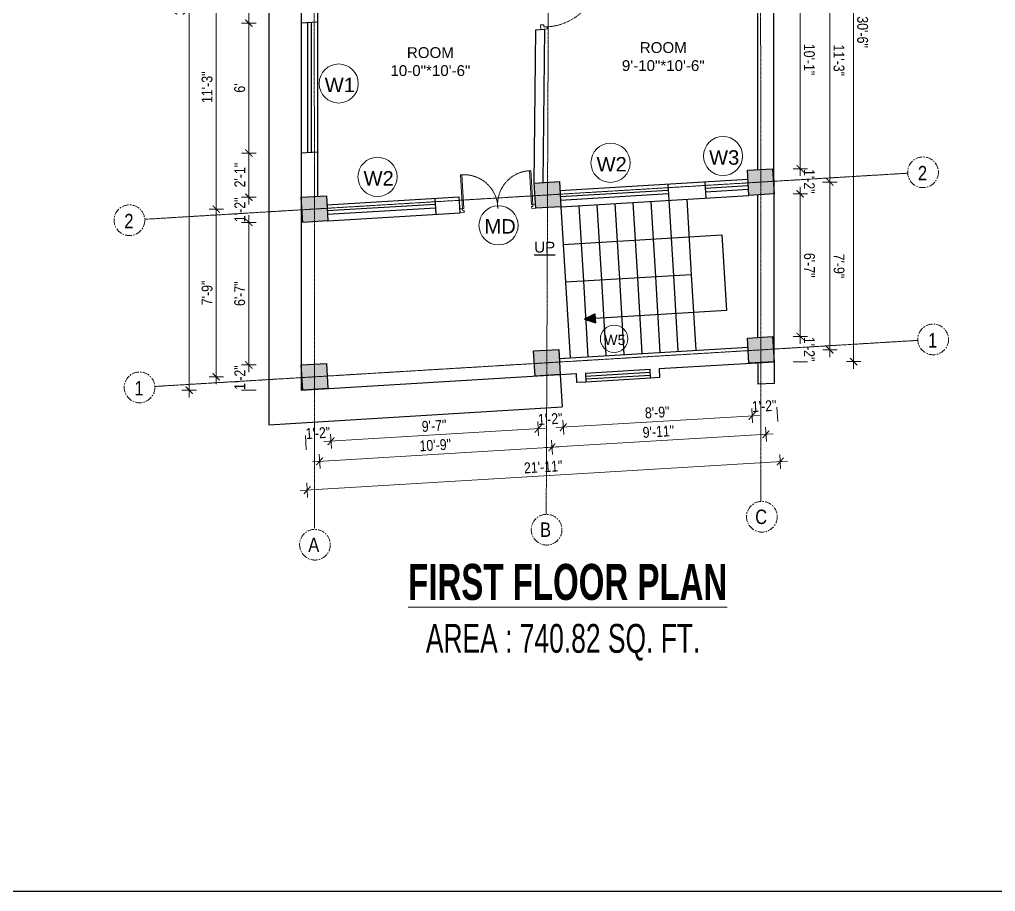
# Model space of a CAD drawing. Header units: inches. Extents: x -10117506 to -5032697, y -6529230 to -3254494.
# Drawn here: x -5049486 to -5048944, y -3257343 to -3256858 of the extents above; entities that cross this region are included whole.
import ezdxf

# ---------------------------------------------------------------- set-up
doc = ezdxf.new("R2010")
doc.units = ezdxf.units.IN
doc.header["$LTSCALE"] = 2
doc.header["$MEASUREMENT"] = 0
doc.header["$PDMODE"] = 34
doc.linetypes.add('CENTER', pattern=[2, 1.25, -0.25, 0.25, -0.25])
doc.linetypes.add('HIDDEN', pattern=[0.375, 0.25, -0.125])
doc.layers.get('0').update_dxf_attribs({"linetype": 'CONTINUOUS'})
doc.layers.get('DEFPOINTS').update_dxf_attribs({"color": 141, "linetype": 'CONTINUOUS'})
doc.layers.add('A-Hatch', color=7, linetype='CONTINUOUS')
for name, color, linetype, lineweight in [('Annotate-Lite.w', 177, 'CONTINUOUS', 9), ('Annotations-Bold.w', 177, 'CONTINUOUS', 13), ('DIM 1-100', 4, 'CONTINUOUS', 13), ('Door-Window.w', 4, 'CONTINUOUS', 15), ('TEXT', 181, 'CONTINUOUS', 25), ('Text-100.w', 254, 'CONTINUOUS', 9)]:
    doc.layers.add(name, color=color, linetype=linetype, lineweight=lineweight)
doc.styles.add('ARAIL', font='ARIALN.TTF')
doc.styles.add('Arial', font='arial.ttf', dxfattribs={"width": 0.8, "height": 12})
doc.styles.add('arial.', font='arial.ttf')
doc.styles.add('gaurav', font='arial.ttf')
doc.styles.get("Standard").update_dxf_attribs({"font": 'ARIALN.TTF'})
doc.dimstyles.new('1 by 96', dxfattribs={"dimtxt": 6, "dimasz": 4, "dimexe": 4, "dimexo": 4, "dimgap": 2, "dimtad": 1, "dimdec": 0, "dimzin": 0, "dimdsep": 46, "dimlunit": 4, "dimtxsty": 'Standard', "dimblk": 'ARCHTICK', "dimcen": 0, "dimdle": 4, "dimadec": 0, "dimazin": 0, "dimtfac": 1, "dimtdec": 0, "dimtix": 1, "dimtofl": 0, "dimtmove": 1, "dimatfit": 3, "dimldrblk": 'ARCHTICK', "dimfxl": 4, "dimfxlon": 1, "dimtolj": 1, "dimtzin": 0, "dimlwd": -1, "dimlwe": -1, "dimarcsym": 0})

# ---------------------------------------------------------------- blocks, each defined once
blk = doc.blocks.new('3-0')
at = {"ltscale": 3}
for p, q in [((11063.05, 10097.68), (11065.97, 10099.9)), ((11063.05, 10097.68), (11064.53, 10095.73)), ((11065.99, 10096.84), (11064.53, 10095.73)), ((11065.25, 10097.81), (11066.71, 10098.92)), ((11065.99, 10096.84), (11065.25, 10097.81)), ((11065.97, 10099.9), (11066.71, 10098.92)), ((11085.5, 10074.13), (11110.32, 10092.96)), ((11086.24, 10073.15), (11111.05, 10091.97)), ((11111.05, 10091.97), (11110.32, 10092.96)), ((11084.04, 10073.02), (11082.57, 10071.91)), ((11082.57, 10071.91), (11084.79, 10068.98)), ((11084.04, 10073.02), (11084.78, 10072.04)), ((11084.78, 10072.04), (11086.24, 10073.15)), ((11084.79, 10068.98), (11087.72, 10071.2)), ((11086.24, 10073.15), (11085.5, 10074.13)), ((11087.72, 10071.2), (11086.24, 10073.15))]:
    blk.add_line(p, q, dxfattribs=at)
at = {"layer": 'Door-Window.w', "color": 9, "linetype": 'HIDDEN', "lineweight": 18}
blk.add_arc((11085.5, 10074.13), 31.16, 37.1906, 127.1465, dxfattribs=at)
blk = doc.blocks.new('FDFDRE')
at = {"ltscale": 3}
for p, q in [((165701.11, -58637.82), (165701.1, -58641.5)), ((165704.78, -58637.83), (165701.11, -58637.82)), ((165704.78, -58639.66), (165703.55, -58639.66)), ((165703.55, -58639.66), (165703.55, -58641.5)), ((165704.78, -58639.66), (165704.78, -58637.83)), ((165766.98, -58637.83), (165770.65, -58637.82)), ((165766.98, -58639.66), (165766.98, -58637.83)), ((165766.98, -58639.66), (165768.2, -58639.66)), ((165768.2, -58639.66), (165768.2, -58641.5)), ((165770.65, -58637.82), (165770.65, -58641.5)), ((165701.1, -58641.5), (165703.55, -58641.5)), ((165703.55, -58641.5), (165703.53, -58672.63)), ((165703.55, -58641.5), (165704.78, -58641.5)), ((165704.78, -58641.5), (165704.76, -58672.65)), ((165766.98, -58641.5), (165767, -58672.65)), ((165768.2, -58641.5), (165766.98, -58641.5)), ((165770.65, -58641.5), (165768.2, -58641.5)), ((165768.2, -58641.5), (165768.22, -58672.63)), ((165703.53, -58672.63), (165704.76, -58672.65)), ((165768.22, -58672.63), (165767, -58672.65))]:
    blk.add_line(p, q, dxfattribs=at)
at = {"layer": 'Door-Window.w', "color": 9, "linetype": 'HIDDEN', "lineweight": 18}
for centre, start, end in [((165704.78, -58641.5), 269.96183, 3.38353), ((165766.98, -58641.5), 176.61647, 270.03817)]:
    blk.add_arc(centre, 31.16, start, end, dxfattribs=at)
blk = doc.blocks.new('*D1047')
at = {"layer": 'DEFPOINTS', "color": 0, "ltscale": 0.5, "transparency": 16777216}
for p in [(-5049328.98, -3257064.18), (-5049315, -3257063.33), (-5049313.24, -3257092.53)]:
    blk.add_point(p, dxfattribs=at)
at = {"layer": 'DIM 1-100', "color": 0, "ltscale": 0.5, "transparency": 16777216}
for p, q in [((-5049327.46, -3257089.38), (-5049326.97, -3257097.37)), ((-5049313.48, -3257088.54), (-5049313, -3257096.52))]:
    blk.add_line(p, q, dxfattribs=at)
at = {"layer": 'DIM 1-100', "color": 0, "ltscale": 0.5, "transparency": 16777216, "insert": (-5049320.53, -3257087.95), "char_height": 6, "attachment_point": 5, "rotation": 3.4571}
blk.add_mtext('\\A1;1\'-2"', dxfattribs=at)
blk = doc.blocks.new('_ArchTick')
at = {"color": 0, "linetype": 'ByBlock', "const_width": 0.15}
blk.add_lwpolyline([(-0.5, -0.5), (0.5, 0.5)], dxfattribs=at)
blk = doc.blocks.new('*D1048')
at = {"layer": 'DEFPOINTS', "color": 0, "ltscale": 0.5, "transparency": 16777216}
for p in [(-5049199.99, -3257056.39), (-5049315, -3257063.33), (-5049198.23, -3257085.58)]:
    blk.add_point(p, dxfattribs=at)
at = {"layer": 'DIM 1-100', "color": 0, "ltscale": 0.5, "transparency": 16777216}
for p, q in [((-5049198.47, -3257081.59), (-5049197.99, -3257089.57)), ((-5049317.23, -3257092.77), (-5049194.24, -3257085.34)), ((-5049313.48, -3257088.54), (-5049313, -3257096.52))]:
    blk.add_line(p, q, dxfattribs=at)
at = {"layer": 'DIM 1-100', "color": 0, "ltscale": 0.5, "transparency": 16777216, "xscale": 4, "yscale": 4, "zscale": 4}
for p, rotation in [((-5049198.23, -3257085.58), 3.457134468962054), ((-5049313.24, -3257092.53), 183.4571344689621)]:
    blk.add_blockref('_ArchTick', p, dxfattribs=dict(at, rotation=rotation))
at = {"layer": 'DIM 1-100', "color": 0, "ltscale": 0.5, "transparency": 16777216, "insert": (-5049256.04, -3257084), "char_height": 6, "attachment_point": 5, "rotation": 3.4571}
blk.add_mtext('\\A1;9\'-7"', dxfattribs=at)
blk = doc.blocks.new('*D1049')
at = {"layer": 'DEFPOINTS', "color": 0, "ltscale": 0.5, "transparency": 16777216}
for p in [(-5049186.02, -3257055.54), (-5049199.99, -3257056.39), (-5049184.26, -3257084.74)]:
    blk.add_point(p, dxfattribs=at)
at = {"layer": 'DIM 1-100', "color": 0, "ltscale": 0.5, "transparency": 16777216}
for p, q in [((-5049198.47, -3257081.59), (-5049197.99, -3257089.57)), ((-5049184.5, -3257080.75), (-5049184.02, -3257088.73))]:
    blk.add_line(p, q, dxfattribs=at)
at = {"layer": 'DIM 1-100', "color": 0, "ltscale": 0.5, "transparency": 16777216, "insert": (-5049191.55, -3257080.16), "char_height": 6, "attachment_point": 5, "rotation": 3.4571}
blk.add_mtext('\\A1;1\'-2"', dxfattribs=at)
blk = doc.blocks.new('*D1050')
at = {"layer": 'DEFPOINTS', "color": 0, "ltscale": 0.5, "transparency": 16777216}
for p in [(-5049081.21, -3257049.21), (-5049186.02, -3257055.54), (-5049079.45, -3257078.41)]:
    blk.add_point(p, dxfattribs=at)
at = {"layer": 'DIM 1-100', "color": 0, "ltscale": 0.5, "transparency": 16777216}
for p, q in [((-5049079.69, -3257074.41), (-5049079.21, -3257082.4)), ((-5049188.25, -3257084.98), (-5049075.45, -3257078.17)), ((-5049184.5, -3257080.75), (-5049184.02, -3257088.73))]:
    blk.add_line(p, q, dxfattribs=at)
at = {"layer": 'DIM 1-100', "color": 0, "ltscale": 0.5, "transparency": 16777216, "xscale": 4, "yscale": 4, "zscale": 4}
for p, rotation in [((-5049079.45, -3257078.41), 3.457134468962054), ((-5049184.26, -3257084.74), 183.4571344689621)]:
    blk.add_blockref('_ArchTick', p, dxfattribs=dict(at, rotation=rotation))
at = {"layer": 'DIM 1-100', "color": 0, "ltscale": 0.5, "transparency": 16777216, "insert": (-5049132.16, -3257076.52), "char_height": 6, "attachment_point": 5, "rotation": 3.4571}
blk.add_mtext('\\A1;8\'-9"', dxfattribs=at)
blk = doc.blocks.new('*D1051')
at = {"layer": 'DEFPOINTS', "color": 0, "ltscale": 0.5, "transparency": 16777216}
for p in [(-5049081.21, -3257049.21), (-5049067.24, -3257048.37), (-5049065.47, -3257077.56)]:
    blk.add_point(p, dxfattribs=at)
at = {"layer": 'DIM 1-100', "color": 0, "ltscale": 0.5, "transparency": 16777216}
for p, q in [((-5049079.69, -3257074.41), (-5049079.21, -3257082.4)), ((-5049065.71, -3257073.57), (-5049065.23, -3257081.55))]:
    blk.add_line(p, q, dxfattribs=at)
at = {"layer": 'DIM 1-100', "color": 0, "ltscale": 0.5, "transparency": 16777216, "insert": (-5049072.76, -3257072.98), "char_height": 6, "attachment_point": 5, "rotation": 3.4571}
blk.add_mtext('\\A1;1\'-2"', dxfattribs=at)
blk = doc.blocks.new('*D1052')
at = {"layer": 'DEFPOINTS', "color": 0, "ltscale": 0.5, "transparency": 16777216}
for p in [(-5049074.65, -3257041.8), (-5049193.43, -3257048.98), (-5049190.6, -3257095.86)]:
    blk.add_point(p, dxfattribs=at)
at = {"layer": 'DIM 1-100', "color": 0, "ltscale": 0.5, "transparency": 16777216}
for p, q in [((-5049072.06, -3257084.69), (-5049071.57, -3257092.67)), ((-5049067.82, -3257088.44), (-5049194.59, -3257096.1)), ((-5049190.84, -3257091.86), (-5049190.36, -3257099.85))]:
    blk.add_line(p, q, dxfattribs=at)
at = {"layer": 'DIM 1-100', "color": 0, "ltscale": 0.5, "transparency": 16777216, "xscale": 4, "yscale": 4, "zscale": 4}
for p, rotation in [((-5049071.81, -3257088.68), 3.457134468962071), ((-5049190.6, -3257095.86), 183.4571344689621)]:
    blk.add_blockref('_ArchTick', p, dxfattribs=dict(at, rotation=rotation))
at = {"layer": 'DIM 1-100', "color": 0, "ltscale": 0.5, "transparency": 16777216, "insert": (-5049131.51, -3257087.21), "char_height": 6, "attachment_point": 5, "rotation": 3.4571}
blk.add_mtext('\\A1;9\'-11"', dxfattribs=at)
blk = doc.blocks.new('*D1053')
at = {"layer": 'DEFPOINTS', "color": 0, "ltscale": 0.5, "transparency": 16777216}
for p in [(-5049193.43, -3257048.98), (-5049322.41, -3257056.77), (-5049319.58, -3257103.65)]:
    blk.add_point(p, dxfattribs=at)
at = {"layer": 'DIM 1-100', "color": 0, "ltscale": 0.5, "transparency": 16777216}
for p, q in [((-5049190.84, -3257091.86), (-5049190.36, -3257099.85)), ((-5049186.6, -3257095.62), (-5049323.57, -3257103.89)), ((-5049319.82, -3257099.66), (-5049319.34, -3257107.64))]:
    blk.add_line(p, q, dxfattribs=at)
at = {"layer": 'DIM 1-100', "color": 0, "ltscale": 0.5, "transparency": 16777216, "xscale": 4, "yscale": 4, "zscale": 4}
for p, rotation in [((-5049190.6, -3257095.86), 3.457134468962071), ((-5049319.58, -3257103.65), 183.4571344689621)]:
    blk.add_blockref('_ArchTick', p, dxfattribs=dict(at, rotation=rotation))
at = {"layer": 'DIM 1-100', "color": 0, "ltscale": 0.5, "transparency": 16777216, "insert": (-5049255.39, -3257094.7), "char_height": 6, "attachment_point": 5, "rotation": 3.4571}
blk.add_mtext('\\A1;10\'-9"', dxfattribs=at)
blk = doc.blocks.new('*D1058')
at = {"layer": 'DEFPOINTS', "color": 0, "ltscale": 0.5, "transparency": 16777216}
for p in [(-5049067.24, -3257048.37), (-5049329.82, -3257064.23), (-5049063.89, -3257103.84)]:
    blk.add_point(p, dxfattribs=at)
at = {"layer": 'DIM 1-100', "color": 0, "ltscale": 0.5, "transparency": 16777216}
for p, q in [((-5049330.46, -3257119.94), (-5049059.89, -3257103.6)), ((-5049064.13, -3257099.85), (-5049063.64, -3257107.83)), ((-5049326.71, -3257115.71), (-5049326.23, -3257123.69))]:
    blk.add_line(p, q, dxfattribs=at)
at = {"layer": 'DIM 1-100', "color": 0, "ltscale": 0.5, "transparency": 16777216, "xscale": 4, "yscale": 4, "zscale": 4}
for p, rotation in [((-5049063.89, -3257103.84), 3.457134468962054), ((-5049326.47, -3257119.7), 183.4571344689621)]:
    blk.add_blockref('_ArchTick', p, dxfattribs=dict(at, rotation=rotation))
at = {"layer": 'DIM 1-100', "color": 0, "ltscale": 0.5, "transparency": 16777216, "insert": (-5049195.48, -3257106.77), "char_height": 6, "attachment_point": 5, "rotation": 3.4571}
blk.add_mtext('\\A1;21\'-11"', dxfattribs=at)
blk = doc.blocks.new('*D1059')
at = {"layer": 'DEFPOINTS', "color": 0, "ltscale": 0.5, "transparency": 16777216}
for p in [(-5049074.69, -3256948.63), (-5049036.31, -3256948.62), (-5049074.65, -3257041.8)]:
    blk.add_point(p, dxfattribs=at)
at = {"layer": 'DIM 1-100', "color": 0, "ltscale": 0.5, "transparency": 16777216}
for p, q in [((-5049036.27, -3257045.78), (-5049036.32, -3256944.62)), ((-5049040.31, -3256948.62), (-5049032.31, -3256948.61)), ((-5049040.27, -3257041.79), (-5049032.27, -3257041.78))]:
    blk.add_line(p, q, dxfattribs=at)
at = {"layer": 'DIM 1-100', "color": 0, "ltscale": 0.5, "transparency": 16777216, "xscale": 4, "yscale": 4, "zscale": 4}
for p, rotation in [((-5049036.31, -3256948.62), 90.02489108043177), ((-5049036.27, -3257041.78), 270.0248910804318)]:
    blk.add_blockref('_ArchTick', p, dxfattribs=dict(at, rotation=rotation))
at = {"layer": 'DIM 1-100', "color": 0, "ltscale": 0.5, "transparency": 16777216, "insert": (-5049031.23, -3256995.2), "char_height": 6, "attachment_point": 5, "rotation": 270.0249}
blk.add_mtext('\\A1;7\'-9"', dxfattribs=at)
blk = doc.blocks.new('*D1060')
at = {"layer": 'DEFPOINTS', "color": 0, "ltscale": 0.5, "transparency": 16777216}
for p in [(-5049067.4, -3256682.37), (-5049023.3, -3256682.35), (-5049067.24, -3257048.37)]:
    blk.add_point(p, dxfattribs=at)
at = {"layer": 'DIM 1-100', "color": 0, "ltscale": 0.5, "transparency": 16777216}
for p, q in [((-5049023.14, -3257052.35), (-5049023.3, -3256678.35)), ((-5049027.3, -3256682.35), (-5049019.3, -3256682.34)), ((-5049027.14, -3257048.35), (-5049019.14, -3257048.34))]:
    blk.add_line(p, q, dxfattribs=at)
at = {"layer": 'DIM 1-100', "color": 0, "ltscale": 0.5, "transparency": 16777216, "xscale": 4, "yscale": 4, "zscale": 4}
for p, rotation in [((-5049023.3, -3256682.35), 90.02489108051843), ((-5049023.14, -3257048.35), 270.0248910805184)]:
    blk.add_blockref('_ArchTick', p, dxfattribs=dict(at, rotation=rotation))
at = {"layer": 'DIM 1-100', "color": 0, "ltscale": 0.5, "transparency": 16777216, "insert": (-5049018.16, -3256865.34), "char_height": 6, "attachment_point": 5, "rotation": 270.0249}
blk.add_mtext('\\A1;30\'-6"', dxfattribs=at)
blk = doc.blocks.new('*D1061')
at = {"layer": 'DEFPOINTS', "color": 0, "ltscale": 0.5, "transparency": 16777216}
for p in [(-5049068.12, -3256941.22), (-5049052.77, -3256941.22), (-5049067.28, -3256955.2)]:
    blk.add_point(p, dxfattribs=at)
at = {"layer": 'DIM 1-100', "color": 0, "ltscale": 0.5, "transparency": 16777216}
for p, q in [((-5049056.77, -3256941.22), (-5049048.77, -3256941.22)), ((-5049056.76, -3256955.19), (-5049048.76, -3256955.19))]:
    blk.add_line(p, q, dxfattribs=at)
at = {"layer": 'DIM 1-100', "color": 0, "ltscale": 0.5, "transparency": 16777216, "insert": (-5049047.75, -3256948.2), "char_height": 6, "attachment_point": 5, "rotation": 270.0249}
blk.add_mtext('\\A1;1\'-2"', dxfattribs=at)
blk = doc.blocks.new('*D1062')
at = {"layer": 'DEFPOINTS', "color": 0, "ltscale": 0.5, "transparency": 16777216}
for p in [(-5049067.28, -3256955.2), (-5049068.08, -3257034.39), (-5049052.73, -3257034.38)]:
    blk.add_point(p, dxfattribs=at)
at = {"layer": 'DIM 1-100', "color": 0, "ltscale": 0.5, "transparency": 16777216}
for p, q in [((-5049052.77, -3256951.19), (-5049052.73, -3257038.38)), ((-5049056.76, -3256955.19), (-5049048.76, -3256955.19)), ((-5049056.73, -3257034.39), (-5049048.73, -3257034.38))]:
    blk.add_line(p, q, dxfattribs=at)
at = {"layer": 'DIM 1-100', "color": 0, "ltscale": 0.5, "transparency": 16777216, "xscale": 4, "yscale": 4, "zscale": 4}
for p, rotation in [((-5049052.76, -3256955.19), 90.02489108108311), ((-5049052.73, -3257034.38), 270.0248910810831)]:
    blk.add_blockref('_ArchTick', p, dxfattribs=dict(at, rotation=rotation))
at = {"layer": 'DIM 1-100', "color": 0, "ltscale": 0.5, "transparency": 16777216, "insert": (-5049047.68, -3256994.79), "char_height": 6, "attachment_point": 5, "rotation": 270.0249}
blk.add_mtext('\\A1;6\'-7"', dxfattribs=at)
blk = doc.blocks.new('*D1063')
at = {"layer": 'DEFPOINTS', "color": 0, "ltscale": 0.5, "transparency": 16777216}
for p in [(-5049068.08, -3257034.39), (-5049067.24, -3257048.37), (-5049052.72, -3257048.36)]:
    blk.add_point(p, dxfattribs=at)
at = {"layer": 'DIM 1-100', "color": 0, "ltscale": 0.5, "transparency": 16777216}
for p, q in [((-5049056.73, -3257034.39), (-5049048.73, -3257034.38)), ((-5049056.72, -3257048.36), (-5049048.72, -3257048.36))]:
    blk.add_line(p, q, dxfattribs=at)
at = {"layer": 'DIM 1-100', "color": 0, "ltscale": 0.5, "transparency": 16777216, "insert": (-5049047.71, -3257041.37), "char_height": 6, "attachment_point": 5, "rotation": 270.0249}
blk.add_mtext('\\A1;1\'-2"', dxfattribs=at)
blk = doc.blocks.new('*D1064')
at = {"layer": 'DEFPOINTS', "color": 0, "ltscale": 0.5, "transparency": 16777216}
for p in [(-5049067.34, -3256819.96), (-5049052.82, -3256819.95), (-5049068.12, -3256941.22)]:
    blk.add_point(p, dxfattribs=at)
at = {"layer": 'DIM 1-100', "color": 0, "ltscale": 0.5, "transparency": 16777216}
for p, q in [((-5049052.77, -3256945.22), (-5049052.82, -3256815.95)), ((-5049056.82, -3256819.95), (-5049048.82, -3256819.95)), ((-5049056.77, -3256941.22), (-5049048.77, -3256941.22))]:
    blk.add_line(p, q, dxfattribs=at)
at = {"layer": 'DIM 1-100', "color": 0, "ltscale": 0.5, "transparency": 16777216, "xscale": 4, "yscale": 4, "zscale": 4}
for p, rotation in [((-5049052.82, -3256819.95), 90.02489108108311), ((-5049052.77, -3256941.22), 270.0248910810831)]:
    blk.add_blockref('_ArchTick', p, dxfattribs=dict(at, rotation=rotation))
at = {"layer": 'DIM 1-100', "color": 0, "ltscale": 0.5, "transparency": 16777216, "insert": (-5049047.73, -3256880.58), "char_height": 6, "attachment_point": 5, "rotation": 270.0249}
blk.add_mtext('\\A1;10\'-1"', dxfattribs=at)
blk = doc.blocks.new('*D1076')
at = {"layer": 'DEFPOINTS', "color": 0, "ltscale": 0.5, "transparency": 16777216}
for p in [(-5049074.75, -3256813.39), (-5049036.37, -3256813.37), (-5049074.69, -3256948.63)]:
    blk.add_point(p, dxfattribs=at)
at = {"layer": 'DIM 1-100', "color": 0, "ltscale": 0.5, "transparency": 16777216}
for p, q in [((-5049036.31, -3256952.62), (-5049036.38, -3256809.37)), ((-5049040.37, -3256813.38), (-5049032.37, -3256813.37)), ((-5049040.31, -3256948.62), (-5049032.31, -3256948.61))]:
    blk.add_line(p, q, dxfattribs=at)
at = {"layer": 'DIM 1-100', "color": 0, "ltscale": 0.5, "transparency": 16777216, "xscale": 4, "yscale": 4, "zscale": 4}
for p, rotation in [((-5049036.37, -3256813.37), 90.02489108108311), ((-5049036.31, -3256948.62), 270.0248910810831)]:
    blk.add_blockref('_ArchTick', p, dxfattribs=dict(at, rotation=rotation))
at = {"layer": 'DIM 1-100', "color": 0, "ltscale": 0.5, "transparency": 16777216, "insert": (-5049031.28, -3256880.99), "char_height": 6, "attachment_point": 5, "rotation": 270.0249}
blk.add_mtext('\\A1;11\'-3"', dxfattribs=at)
blk = doc.blocks.new('*D1086')
at = {"layer": 'DEFPOINTS', "color": 0, "ltscale": 0.5, "transparency": 16777216}
for p in [(-5049328.98, -3256835.76), (-5049358.88, -3256860.36), (-5049329.82, -3256860.36)]:
    blk.add_point(p, dxfattribs=at)
at = {"layer": 'DIM 1-100', "color": 0, "ltscale": 0.5, "transparency": 16777216}
for p, q in [((-5049358.88, -3256831.76), (-5049358.88, -3256864.36)), ((-5049354.88, -3256835.76), (-5049362.88, -3256835.76)), ((-5049354.88, -3256860.36), (-5049362.88, -3256860.36))]:
    blk.add_line(p, q, dxfattribs=at)
at = {"layer": 'DIM 1-100', "color": 0, "ltscale": 0.5, "transparency": 16777216, "xscale": 4, "yscale": 4, "zscale": 4}
for p, rotation in [((-5049358.88, -3256835.76), 90), ((-5049358.88, -3256860.36), 270)]:
    blk.add_blockref('_ArchTick', p, dxfattribs=dict(at, rotation=rotation))
at = {"layer": 'DIM 1-100', "color": 0, "ltscale": 0.5, "transparency": 16777216, "insert": (-5049363.89, -3256848.06), "char_height": 6, "attachment_point": 5, "rotation": 90}
blk.add_mtext('\\A1;2\'-1"', dxfattribs=at)
blk = doc.blocks.new('*D1087')
at = {"layer": 'DEFPOINTS', "color": 0, "ltscale": 0.5, "transparency": 16777216}
for p in [(-5049329.82, -3256860.36), (-5049358.88, -3256932.49), (-5049329.82, -3256932.49)]:
    blk.add_point(p, dxfattribs=at)
at = {"layer": 'DIM 1-100', "color": 0, "ltscale": 0.5, "transparency": 16777216}
for p, q in [((-5049354.88, -3256860.36), (-5049362.88, -3256860.36)), ((-5049358.88, -3256856.36), (-5049358.88, -3256936.49)), ((-5049354.88, -3256932.49), (-5049362.88, -3256932.49))]:
    blk.add_line(p, q, dxfattribs=at)
at = {"layer": 'DIM 1-100', "color": 0, "ltscale": 0.5, "transparency": 16777216, "xscale": 4, "yscale": 4, "zscale": 4}
for p, rotation in [((-5049358.88, -3256860.36), 90), ((-5049358.88, -3256932.49), 270)]:
    blk.add_blockref('_ArchTick', p, dxfattribs=dict(at, rotation=rotation))
at = {"layer": 'DIM 1-100', "color": 0, "ltscale": 0.5, "transparency": 16777216, "insert": (-5049363.94, -3256896.42), "char_height": 6, "attachment_point": 5, "rotation": 90}
blk.add_mtext("\\A1;6'", dxfattribs=at)
blk = doc.blocks.new('*D1088')
at = {"layer": 'DEFPOINTS', "color": 0, "ltscale": 0.5, "transparency": 16777216}
for p in [(-5049329.82, -3256932.49), (-5049358.88, -3256957.03), (-5049329.82, -3256957.03)]:
    blk.add_point(p, dxfattribs=at)
at = {"layer": 'DIM 1-100', "color": 0, "ltscale": 0.5, "transparency": 16777216}
for p, q in [((-5049358.88, -3256928.49), (-5049358.88, -3256961.03)), ((-5049354.88, -3256932.49), (-5049362.88, -3256932.49)), ((-5049354.88, -3256957.03), (-5049362.88, -3256957.03))]:
    blk.add_line(p, q, dxfattribs=at)
at = {"layer": 'DIM 1-100', "color": 0, "ltscale": 0.5, "transparency": 16777216, "xscale": 4, "yscale": 4, "zscale": 4}
for p, rotation in [((-5049358.88, -3256932.49), 90), ((-5049358.88, -3256957.03), 270)]:
    blk.add_blockref('_ArchTick', p, dxfattribs=dict(at, rotation=rotation))
at = {"layer": 'DIM 1-100', "color": 0, "ltscale": 0.5, "transparency": 16777216, "insert": (-5049363.89, -3256944.76), "char_height": 6, "attachment_point": 5, "rotation": 90}
blk.add_mtext('\\A1;2\'-1"', dxfattribs=at)
blk = doc.blocks.new('*D1089')
at = {"layer": 'DEFPOINTS', "color": 0, "ltscale": 0.5, "transparency": 16777216}
for p in [(-5049329.82, -3256957.03), (-5049358.88, -3256971.01), (-5049328.98, -3256971.01)]:
    blk.add_point(p, dxfattribs=at)
at = {"layer": 'DIM 1-100', "color": 0, "ltscale": 0.5, "transparency": 16777216}
for p, q in [((-5049354.88, -3256957.03), (-5049362.88, -3256957.03)), ((-5049354.88, -3256971.01), (-5049362.88, -3256971.01))]:
    blk.add_line(p, q, dxfattribs=at)
at = {"layer": 'DIM 1-100', "color": 0, "ltscale": 0.5, "transparency": 16777216, "insert": (-5049363.89, -3256964.02), "char_height": 6, "attachment_point": 5, "rotation": 90}
blk.add_mtext('\\A1;1\'-2"', dxfattribs=at)
blk = doc.blocks.new('*D1090')
at = {"layer": 'DEFPOINTS', "color": 0, "ltscale": 0.5, "transparency": 16777216}
for p in [(-5049328.98, -3256971.01), (-5049358.88, -3257050.2), (-5049329.82, -3257050.2)]:
    blk.add_point(p, dxfattribs=at)
at = {"layer": 'DIM 1-100', "color": 0, "ltscale": 0.5, "transparency": 16777216}
for p, q in [((-5049358.88, -3256967.01), (-5049358.88, -3257054.2)), ((-5049354.88, -3256971.01), (-5049362.88, -3256971.01)), ((-5049354.88, -3257050.2), (-5049362.88, -3257050.2))]:
    blk.add_line(p, q, dxfattribs=at)
at = {"layer": 'DIM 1-100', "color": 0, "ltscale": 0.5, "transparency": 16777216, "xscale": 4, "yscale": 4, "zscale": 4}
for p, rotation in [((-5049358.88, -3256971.01), 90), ((-5049358.88, -3257050.2), 270)]:
    blk.add_blockref('_ArchTick', p, dxfattribs=dict(at, rotation=rotation))
at = {"layer": 'DIM 1-100', "color": 0, "ltscale": 0.5, "transparency": 16777216, "insert": (-5049363.94, -3257010.61), "char_height": 6, "attachment_point": 5, "rotation": 90}
blk.add_mtext('\\A1;6\'-7"', dxfattribs=at)
blk = doc.blocks.new('*D1091')
at = {"layer": 'DEFPOINTS', "color": 0, "ltscale": 0.5, "transparency": 16777216}
for p in [(-5049329.82, -3257050.2), (-5049358.88, -3257064.23), (-5049329.82, -3257064.23)]:
    blk.add_point(p, dxfattribs=at)
at = {"layer": 'DIM 1-100', "color": 0, "ltscale": 0.5, "transparency": 16777216}
for p, q in [((-5049354.88, -3257050.2), (-5049362.88, -3257050.2)), ((-5049354.88, -3257064.23), (-5049362.88, -3257064.23))]:
    blk.add_line(p, q, dxfattribs=at)
at = {"layer": 'DIM 1-100', "color": 0, "ltscale": 0.5, "transparency": 16777216, "insert": (-5049363.89, -3257057.22), "char_height": 6, "attachment_point": 5, "rotation": 90}
blk.add_mtext('\\A1;1\'-2"', dxfattribs=at)
blk = doc.blocks.new('*D1095')
at = {"layer": 'DEFPOINTS', "color": 0, "ltscale": 0.5, "transparency": 16777216}
for p in [(-5049322.41, -3256828.35), (-5049376.99, -3256963.6), (-5049322.48, -3256963.6)]:
    blk.add_point(p, dxfattribs=at)
at = {"layer": 'DIM 1-100', "color": 0, "ltscale": 0.5, "transparency": 16777216}
for p, q in [((-5049376.99, -3256824.35), (-5049376.99, -3256967.6)), ((-5049372.99, -3256828.35), (-5049380.99, -3256828.35)), ((-5049372.99, -3256963.6), (-5049380.99, -3256963.6))]:
    blk.add_line(p, q, dxfattribs=at)
at = {"layer": 'DIM 1-100', "color": 0, "ltscale": 0.5, "transparency": 16777216, "xscale": 4, "yscale": 4, "zscale": 4}
for p, rotation in [((-5049376.99, -3256828.35), 90), ((-5049376.99, -3256963.6), 270)]:
    blk.add_blockref('_ArchTick', p, dxfattribs=dict(at, rotation=rotation))
at = {"layer": 'DIM 1-100', "color": 0, "ltscale": 0.5, "transparency": 16777216, "insert": (-5049382.06, -3256895.98), "char_height": 6, "attachment_point": 5, "rotation": 90}
blk.add_mtext('\\A1;11\'-3"', dxfattribs=at)
blk = doc.blocks.new('*D1096')
at = {"layer": 'DEFPOINTS', "color": 0, "ltscale": 0.5, "transparency": 16777216}
for p in [(-5049322.48, -3256963.6), (-5049376.99, -3257056.77), (-5049322.41, -3257056.77)]:
    blk.add_point(p, dxfattribs=at)
at = {"layer": 'DIM 1-100', "color": 0, "ltscale": 0.5, "transparency": 16777216}
for p, q in [((-5049372.99, -3256963.6), (-5049380.99, -3256963.6)), ((-5049376.99, -3256959.6), (-5049376.99, -3257060.77)), ((-5049372.99, -3257056.77), (-5049380.99, -3257056.77))]:
    blk.add_line(p, q, dxfattribs=at)
at = {"layer": 'DIM 1-100', "color": 0, "ltscale": 0.5, "transparency": 16777216, "xscale": 4, "yscale": 4, "zscale": 4}
for p, rotation in [((-5049376.99, -3256963.6), 90), ((-5049376.99, -3257056.77), 270)]:
    blk.add_blockref('_ArchTick', p, dxfattribs=dict(at, rotation=rotation))
at = {"layer": 'DIM 1-100', "color": 0, "ltscale": 0.5, "transparency": 16777216, "insert": (-5049382.06, -3257010.19), "char_height": 6, "attachment_point": 5, "rotation": 90}
blk.add_mtext('\\A1;7\'-9"', dxfattribs=at)
blk = doc.blocks.new('*D1097')
at = {"layer": 'DEFPOINTS', "color": 0, "ltscale": 0.5, "transparency": 16777216}
for p in [(-5049329.82, -3256630.18), (-5049392, -3257064.23), (-5049329.82, -3257064.23)]:
    blk.add_point(p, dxfattribs=at)
at = {"layer": 'DIM 1-100', "color": 0, "ltscale": 0.5, "transparency": 16777216}
for p, q in [((-5049392, -3256626.18), (-5049392, -3257068.23)), ((-5049388, -3256630.18), (-5049396, -3256630.18)), ((-5049388, -3257064.23), (-5049396, -3257064.23))]:
    blk.add_line(p, q, dxfattribs=at)
at = {"layer": 'DIM 1-100', "color": 0, "ltscale": 0.5, "transparency": 16777216, "xscale": 4, "yscale": 4, "zscale": 4}
for p, rotation in [((-5049392, -3256630.18), 90), ((-5049392, -3257064.23), 270)]:
    blk.add_blockref('_ArchTick', p, dxfattribs=dict(at, rotation=rotation))
at = {"layer": 'DIM 1-100', "color": 0, "ltscale": 0.5, "transparency": 16777216, "insert": (-5049397.06, -3256847.2), "char_height": 6, "attachment_point": 5, "rotation": 90}
blk.add_mtext('\\A1;36\'-2"', dxfattribs=at)

msp = doc.modelspace()

# ---------------------------------------------------------------- hatches: boundary and pattern name
at = {"ltscale": 0.5}
for points in [[(-5049068.12, -3256941.22), (-5049082.1, -3256942.07), (-5049081.25, -3256956.04), (-5049067.28, -3256955.2)], [(-5049186.48, -3256948.37), (-5049200.46, -3256949.22), (-5049199.61, -3256963.19), (-5049185.64, -3256962.35)], [(-5049315.85, -3256956.19), (-5049329.82, -3256957.03), (-5049328.98, -3256971.01), (-5049315, -3256970.16)], [(-5049068.08, -3257034.39), (-5049082.06, -3257035.24), (-5049081.21, -3257049.21), (-5049067.24, -3257048.37)], [(-5049186.86, -3257041.57), (-5049200.84, -3257042.41), (-5049199.99, -3257056.39), (-5049186.02, -3257055.54)], [(-5049315.85, -3257049.36), (-5049329.82, -3257050.2), (-5049328.98, -3257064.18), (-5049315, -3257063.33)]]:
    msp.add_hatch(color=1, dxfattribs=at).paths.add_polyline_path(points)
at = {"layer": 'A-Hatch', "ltscale": 0.5}
h = msp.add_hatch(dxfattribs=at)
h.set_pattern_fill('ANSI31', color=256, angle=3.4571)
h.set_pattern_definition([(48.4571344673, (-163681.33828, 302835.60131), (-0.093557471946, 0.0828975237451), [])])
h.paths.add_polyline_path([(-5049172.48, -3257024.67), (-5049166.42, -3257026.82), (-5049166.73, -3257021.81)])

# ---------------------------------------------------------------- linework, layer by layer
at = {"ltscale": 0.5}
for p, q in [((-5049347.82, -3256631.67), (-5049347.82, -3257083.35)), ((-5049067.24, -3257048.37), (-5049067.4, -3256682.37)), ((-5049076.28, -3256941.72), (-5049076.34, -3256820.5)), ((-5049329.82, -3256830.8), (-5049329.82, -3257064.23)), ((-5049320.82, -3256835.27), (-5049320.82, -3256956.49)), ((-5049320.82, -3256859.81), (-5049329.82, -3256860.36)), ((-5049326.32, -3256860.15), (-5049326.32, -3256932.28)), ((-5049324.32, -3256860.03), (-5049324.32, -3256932.16)), ((-5049200.46, -3256949.22), (-5049199.47, -3256864)), ((-5049199.47, -3256864), (-5049194.47, -3256863.7)), ((-5049195.45, -3256948.92), (-5049194.47, -3256863.7)), ((-5049320.82, -3256931.95), (-5049329.82, -3256932.49)), ((-5049186.18, -3256953.37), (-5049081.79, -3256947.06)), ((-5049126.29, -3256949.75), (-5049125.75, -3256958.73)), ((-5049105.75, -3256948.51), (-5049105.21, -3256957.49)), ((-5049105.54, -3256952), (-5049081.58, -3256950.55)), ((-5049105.42, -3256954), (-5049081.46, -3256952.55)), ((-5049315.55, -3256961.18), (-5049242.08, -3256956.74)), ((-5049255.66, -3256957.56), (-5049255.11, -3256966.55)), ((-5049241.54, -3256965.73), (-5049242.08, -3256956.74)), ((-5049126.08, -3256953.24), (-5049185.97, -3256956.86)), ((-5049125.96, -3256955.24), (-5049185.85, -3256958.86)), ((-5049185.64, -3256962.35), (-5049081.25, -3256956.04)), ((-5049115.77, -3256958.13), (-5049113.23, -3257000.05)), ((-5049076.24, -3257034.88), (-5049076.28, -3256955.74)), ((-5049255.44, -3256961.06), (-5049315.34, -3256964.67)), ((-5049255.32, -3256963.05), (-5049315.21, -3256966.67)), ((-5049185.64, -3256962.35), (-5049183.11, -3257004.27)), ((-5049175.66, -3256961.75), (-5049173.12, -3257003.67)), ((-5049165.67, -3256961.14), (-5049163.14, -3257003.07)), ((-5049155.69, -3256960.54), (-5049153.16, -3257002.46)), ((-5049145.71, -3256959.94), (-5049143.18, -3257001.86)), ((-5049135.73, -3256959.33), (-5049133.2, -3257001.26)), ((-5049125.75, -3256958.73), (-5049123.21, -3257000.65)), ((-5049315, -3256970.16), (-5049241.54, -3256965.73)), ((-5049184.37, -3256983.31), (-5049096.27, -3256977.99)), ((-5049096.27, -3256977.99), (-5049093.74, -3257019.91)), ((-5049113.23, -3257000.05), (-5049183.11, -3257004.27)), ((-5049133.2, -3257001.26), (-5049130.66, -3257043.18)), ((-5049123.21, -3257000.65), (-5049120.68, -3257042.58)), ((-5049113.23, -3257000.05), (-5049110.7, -3257041.97)), ((-5049183.11, -3257004.27), (-5049180.57, -3257046.2)), ((-5049173.12, -3257003.67), (-5049170.59, -3257045.59)), ((-5049163.14, -3257003.07), (-5049160.61, -3257044.99)), ((-5049153.16, -3257002.46), (-5049150.63, -3257044.39)), ((-5049143.18, -3257001.86), (-5049140.65, -3257043.78)), ((-5049172.48, -3257024.67), (-5049166.73, -3257021.81)), ((-5049166.73, -3257021.81), (-5049166.42, -3257026.82)), ((-5049093.74, -3257019.91), (-5049166.57, -3257024.31)), ((-5049172.48, -3257024.67), (-5049166.42, -3257026.82)), ((-5049186.56, -3257046.56), (-5049081.75, -3257040.23)), ((-5049186.56, -3257046.56), (-5049177.58, -3257046.02)), ((-5049131.12, -3257052.22), (-5049067.24, -3257048.37)), ((-5049076.24, -3257048.91), (-5049076.23, -3257060.93)), ((-5049067.24, -3257048.37), (-5049067.23, -3257060.39)), ((-5049329.82, -3257064.23), (-5049177.04, -3257055)), ((-5049186.02, -3257055.54), (-5049184.93, -3257073.51)), ((-5049176.74, -3257059.99), (-5049177.04, -3257055)), ((-5049172.05, -3257054.7), (-5049136.11, -3257052.53)), ((-5049172.05, -3257054.7), (-5049171.74, -3257059.69)), ((-5049171.94, -3257056.44), (-5049136.01, -3257054.27)), ((-5049171.85, -3257057.94), (-5049135.92, -3257055.77)), ((-5049135.81, -3257057.52), (-5049136.11, -3257052.53)), ((-5049131.12, -3257052.22), (-5049130.82, -3257057.22)), ((-5049171.74, -3257059.69), (-5049176.74, -3257059.99)), ((-5049135.81, -3257057.52), (-5049171.74, -3257059.69)), ((-5049130.82, -3257057.22), (-5049135.81, -3257057.52)), ((-5049067.23, -3257060.39), (-5049076.23, -3257060.93)), ((-5049347.82, -3257083.35), (-5049184.93, -3257073.51))]:
    msp.add_line(p, q, dxfattribs=at)
for points in [[(-5051055.86, -3256391.09), (-5047761.72, -3256391.09), (-5047761.72, -3257342.55), (-5051055.86, -3257342.55)], [(-5049082.1, -3256942.07), (-5049068.12, -3256941.22), (-5049067.28, -3256955.2), (-5049081.25, -3256956.04)], [(-5049200.46, -3256949.22), (-5049186.48, -3256948.37), (-5049185.64, -3256962.35), (-5049199.61, -3256963.19)], [(-5049329.82, -3256957.03), (-5049315.85, -3256956.19), (-5049315, -3256970.16), (-5049328.98, -3256971.01)], [(-5049082.06, -3257035.24), (-5049068.08, -3257034.39), (-5049067.24, -3257048.37), (-5049081.21, -3257049.21)], [(-5049200.84, -3257042.41), (-5049186.86, -3257041.57), (-5049186.02, -3257055.54), (-5049199.99, -3257056.39)], [(-5049329.82, -3257050.2), (-5049315.85, -3257049.36), (-5049315, -3257063.33), (-5049328.98, -3257064.18)]]:
    msp.add_lwpolyline(points, close=True, dxfattribs=at)
at = {"layer": 'Annotate-Lite.w', "ltscale": 0.005}
for centre, radius in [((-5049308.99, -3256893.89), 10.86), ((-5049095.61, -3256934.15), 10.86), ((-5049158.07, -3256937.93), 10.86), ((-5049287.44, -3256945.74), 10.86), ((-5049220.25, -3256972.65), 10.86), ((-5049156.11, -3257035.68), 7.6)]:
    msp.add_circle(centre, radius, dxfattribs=at)
at = {"layer": 'Annotations-Bold.w', "linetype": 'CENTER', "ltscale": 0.3}
for p, q in [((-5049074.87, -3256545.08), (-5049074.61, -3257126.13)), ((-5049191.39, -3256550.67), (-5049193.78, -3257133.13)), ((-5049322.78, -3256558.03), (-5049322.35, -3257141.1)), ((-5048993.38, -3256943.72), (-5049416.65, -3256969.29)), ((-5048987.78, -3257036.55), (-5049411.04, -3257062.12))]:
    msp.add_line(p, q, dxfattribs=at)
at = {"layer": 'Annotations-Bold.w', "linetype": 'CENTER', "ltscale": 1.5}
for centre in [(-5048984.57, -3256943.19), (-5049425.17, -3256969.81), (-5048978.96, -3257036.02), (-5049419.56, -3257062.64), (-5049074.05, -3257134.47), (-5049193.56, -3257141.66), (-5049322.17, -3257149.99)]:
    msp.add_circle(centre, 8.53, dxfattribs=at)

# ---------------------------------------------------------------- block references
at = {"layer": 'Door-Window.w', "linetype": 'ByBlock', "xscale": -0.9997910043702506, "yscale": 0.9997910037636757, "zscale": 0.9997910039624012, "rotation": 220.6477296775701}
msp.add_blockref('3-0', (-5064165.28, -3256409.08), dxfattribs=at)
at = {"layer": 'Door-Window.w', "ltscale": 0.005, "xscale": 0.6039383709430695, "yscale": 0.6039383709430695, "zscale": 0.6039383709985556, "rotation": 183.4571344673241}
msp.add_blockref('FDFDRE', (-4947172.97, -3286277.77), dxfattribs=at)

# ---------------------------------------------------------------- texts
at = {"layer": 'Annotate-Lite.w', "ltscale": 0.005, "attachment_point": 1, "style": 'gaurav'}
for s, insert, char_height in [('W1', (-5049316.74, -3256890.7), 8), ('W3', (-5049103.36, -3256930.96), 8), ('W2', (-5049165.82, -3256934.74), 8), ('W2', (-5049295.19, -3256942.55), 8), ('MD', (-5049228.08, -3256969.22), 8), ('W5', (-5049161.53, -3257033.45), 5.6)]:
    msp.add_mtext_dynamic_manual_height_columns(s, width=8, gutter_width=100, heights=[0], dxfattribs=dict(at, insert=insert, char_height=char_height))
at = {"layer": 'Annotations-Bold.w', "linetype": 'CENTER', "ltscale": 1.5, "char_height": 8, "attachment_point": 1, "style": 'ARAIL'}
for s, insert in [('2', (-5048987.44, -3256939.68)), ('2', (-5049428.03, -3256966.3)), ('1', (-5048981.83, -3257032.51)), ('1', (-5049422.43, -3257059.13)), ('C', (-5049077.76, -3257130.5)), ('B', (-5049197.23, -3257137.64)), ('A', (-5049325.89, -3257146.02))]:
    msp.add_mtext_dynamic_manual_height_columns(s, width=6.5393, gutter_width=100, heights=[0], dxfattribs=dict(at, insert=insert))
at = {"layer": 'TEXT', "lineweight": -2, "char_height": 6, "attachment_point": 5, "style": 'arial.'}
for s, insert in [('ROOM\\P9\'-10"*10\'-6"', (-5049128.79, -3256878.98)), ('ROOM\\P10-0"*10\'-6"', (-5049258.09, -3256881.77))]:
    msp.add_mtext_dynamic_manual_height_columns(s, width=45.7314, gutter_width=30, heights=[0], dxfattribs=dict(at, insert=insert))
at = {"layer": 'TEXT', "lineweight": -2, "insert": (-5049194.63, -3256984.82), "char_height": 6, "width": 21.0855, "attachment_point": 5, "style": 'arial.'}
msp.add_mtext('{\\LUP}', dxfattribs=at)
at = {"layer": 'Text-100.w', "insert": (-5049184.4, -3257160.65), "char_height": 20, "width": 569.1024, "attachment_point": 2, "style": 'Arial'}
msp.add_mtext('\\A1;{\\fArial Narrow|b1|i0|c0|p34;\\L FIRST FLOOR PLAN\\P\\fArial Narrow|b0|i0|c0|p34;\\H0.8x;\\lAREA : 740.82 SQ. FT.\\H1.02306x; }', dxfattribs=at)

# ---------------------------------------------------------------- dimensions: what is measured, and where the dimension line sits
at = {"layer": 'DIM 1-100', "ltscale": 0.5}
for p1, p2, distance, picture, middle in [((-5049329.82, -3256630.18), (-5049329.82, -3257064.23), -62.18, '*D1097', (-5049397.06, -3256847.2)), ((-5049067.24, -3257048.37), (-5049067.4, -3256682.37), -44.09, '*D1060', (-5049018.16, -3256865.34)), ((-5049074.65, -3257041.8), (-5049074.69, -3256948.63), -38.37, '*D1059', (-5049031.23, -3256995.2))]:
    dim = msp.add_aligned_dim(p1=p1, p2=p2, distance=distance, dimstyle='1 by 96', dxfattribs=at)
    dim.commit()
    dim.dimension.update_dxf_attribs({"geometry": picture, "text_midpoint": middle})
for base, p1, p2, angle, picture, middle in [((-5049036.37, -3256813.37), (-5049074.69, -3256948.63), (-5049074.75, -3256813.39), 270.0249, '*D1076', (-5049031.28, -3256880.99)), ((-5049052.82, -3256819.95), (-5049068.12, -3256941.22), (-5049067.34, -3256819.96), 270.0249, '*D1064', (-5049047.73, -3256880.58)), ((-5049376.99, -3256963.6), (-5049322.41, -3256828.35), (-5049322.48, -3256963.6), 90, '*D1095', (-5049382.06, -3256895.98)), ((-5049358.88, -3256860.36), (-5049328.98, -3256835.76), (-5049329.82, -3256860.36), 90, '*D1086', (-5049363.89, -3256848.06)), ((-5049358.88, -3256932.49), (-5049329.82, -3256860.36), (-5049329.82, -3256932.49), 90, '*D1087', (-5049363.94, -3256896.42)), ((-5049358.88, -3256957.03), (-5049329.82, -3256932.49), (-5049329.82, -3256957.03), 90, '*D1088', (-5049363.89, -3256944.76)), ((-5049052.77, -3256941.22), (-5049067.28, -3256955.2), (-5049068.12, -3256941.22), 270.0249, '*D1061', (-5049047.75, -3256948.2)), ((-5049052.73, -3257034.38), (-5049067.28, -3256955.2), (-5049068.08, -3257034.39), 270.0249, '*D1062', (-5049047.68, -3256994.79)), ((-5049358.88, -3256971.01), (-5049329.82, -3256957.03), (-5049328.98, -3256971.01), 90, '*D1089', (-5049363.89, -3256964.02)), ((-5049376.99, -3257056.77), (-5049322.48, -3256963.6), (-5049322.41, -3257056.77), 90, '*D1096', (-5049382.06, -3257010.19)), ((-5049358.88, -3257050.2), (-5049328.98, -3256971.01), (-5049329.82, -3257050.2), 90, '*D1090', (-5049363.94, -3257010.61)), ((-5049052.72, -3257048.36), (-5049068.08, -3257034.39), (-5049067.24, -3257048.37), 270.0249, '*D1063', (-5049047.71, -3257041.37)), ((-5049190.6, -3257095.86), (-5049074.65, -3257041.8), (-5049193.43, -3257048.98), 3.4571, '*D1052', (-5049131.51, -3257087.21)), ((-5049358.88, -3257064.23), (-5049329.82, -3257050.2), (-5049329.82, -3257064.23), 90, '*D1091', (-5049363.89, -3257057.22)), ((-5049063.89, -3257103.84), (-5049329.82, -3257064.23), (-5049067.24, -3257048.37), 3.4571, '*D1058', (-5049195.48, -3257106.77)), ((-5049319.58, -3257103.65), (-5049193.43, -3257048.98), (-5049322.41, -3257056.77), 3.4571, '*D1053', (-5049255.39, -3257094.7)), ((-5049079.45, -3257078.41), (-5049186.02, -3257055.54), (-5049081.21, -3257049.21), 3.4571, '*D1050', (-5049132.16, -3257076.52)), ((-5049065.47, -3257077.56), (-5049081.21, -3257049.21), (-5049067.24, -3257048.37), 3.4571, '*D1051', (-5049072.76, -3257072.98)), ((-5049184.26, -3257084.74), (-5049199.99, -3257056.39), (-5049186.02, -3257055.54), 3.4571, '*D1049', (-5049191.55, -3257080.16)), ((-5049198.23, -3257085.58), (-5049315, -3257063.33), (-5049199.99, -3257056.39), 3.4571, '*D1048', (-5049256.04, -3257084)), ((-5049313.24, -3257092.53), (-5049328.98, -3257064.18), (-5049315, -3257063.33), 3.4571, '*D1047', (-5049320.53, -3257087.95))]:
    dim = msp.add_linear_dim(base=base, p1=p1, p2=p2, angle=angle, dimstyle='1 by 96', dxfattribs=at)
    dim.commit()
    dim.dimension.update_dxf_attribs({"geometry": picture, "text_midpoint": middle})

doc.saveas('drawing.dxf')
